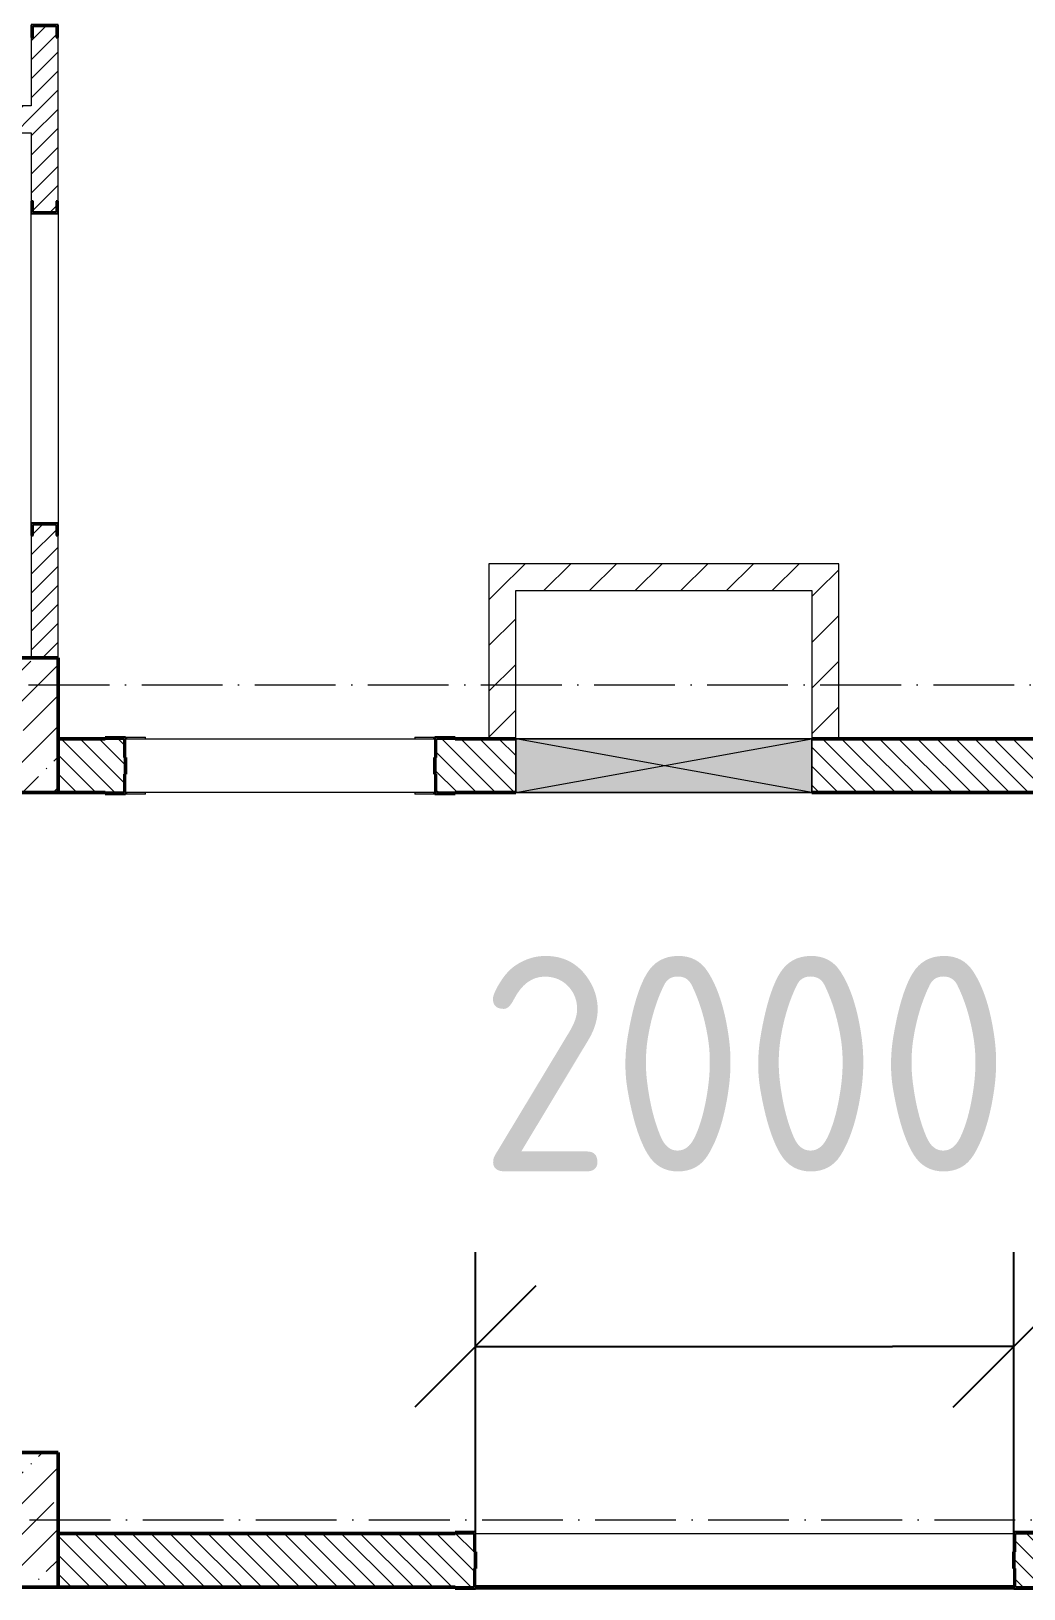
# Model space of a CAD drawing. Header units: millimetres. Extents: x 2294 to 908349, y -83289 to 219220.
# Drawn here: x 90863 to 94550, y 49000 to 54783 of the extents above; entities that cross this region are included whole.
import ezdxf

# ---------------------------------------------------------------- set-up
doc = ezdxf.new("R2010")
doc.units = ezdxf.units.MM
doc.linetypes.add('50_200_ШТРИХ_1Т_ш5_п1_п1_', pattern=[700, 500, -100, 0, -100])
for name, color, linetype, lineweight in [('A-DETL-GENF-OTLN', 7, 'Continuous', 9), ('A-GENM-____-MCUT', 7, 'Continuous', 25), ('A-GENM-____-OTLN', 7, 'Continuous', 9), ('A-GENM-____-OTLN-1', 7, 'Continuous', 25), ('A-GLAZ-____-OTLN', 7, 'Continuous', 9), ('A-WALL-____-MCUT', 7, 'Continuous', 13), ('A-WALL-____-MCUT-2', 7, 'Continuous', 50), ('A-WALL-____-PATT-1', 7, 'Continuous', 9), ('A-WALL-FNSH-MCUT-1', 7, 'Continuous', 9), ('I-WALL-____-OTLN', 7, 'Continuous', 9), ('S-COLS-____-MCUT', 7, 'Continuous', 50), ('S-COLS-____-OTLN', 7, 'Continuous', 9), ('S-GRID-____-OTLN-1', 7, '50_200_ШТРИХ_1Т_ш5_п1_п1_', 9)]:
    doc.layers.add(name, color=color, linetype=linetype, lineweight=lineweight)
doc.styles.add('СПДС', font='isocpeur.ttf', dxfattribs={"width": 0.9})
doc.dimstyles.new('Размера А3', dxfattribs={"dimtxt": 800, "dimasz": 450, "dimexe": 350, "dimexo": 100, "dimgap": 200, "dimtad": 1, "dimdec": 0, "dimrnd": 10, "dimzin": 0, "dimdsep": 46, "dimtxsty": 'СПДС', "dimblk": 'ARROWHEAD_6', "dimcen": 1, "dimclrd": 5, "dimclre": 5, "dimclrt": 5, "dimazin": 0, "dimtfac": 1, "dimtdec": 0, "dimtmove": 2, "dimatfit": 3, "dimfxl": 1, "dimtolj": 1, "dimtzin": 0, "dimarcsym": 0})
pattern_1 = [(45, (-83150, -46181.04), (-114.04925, 114.04925), []), (45, (-83035.95, -46181.04), (-114.04925, 114.04925), [201.613, -40.323, 3.353, -36.97])]
pattern_2 = [(45, (7562.787, 6025.276), (-35.35534, 35.35534), [])]
pattern_3 = [(135, (7562.787, 6025.276), (-35.35534, -35.35534), [])]
pattern_4 = [(45, (-83150, -43231.04), (-114.04925, 114.04925), []), (45, (-83035.95, -43231.04), (-114.04925, 114.04925), [201.613, -40.323, 3.353, -36.97])]
pattern_5 = [(45, (7562.79, 6025.28), (-84.85281, 84.85281), [])]
pattern_6 = [(135, (7562.787, 6025.276), (-35.35534, -35.35534), [])]
pattern_7 = [(45, (7562.79, 6025.28), (-84.85281, 84.85281), [])]

# ---------------------------------------------------------------- blocks, each defined once
blk = doc.blocks.new('BSC_Колонна _Прямоугольная - 500х500-V54-АР1_План отверстий 2 этажа в осях 1-64_Ю-ЯЯ')
at = {"layer": 'S-COLS-____-OTLN'}
h = blk.add_hatch(dxfattribs=at)
h.set_pattern_fill('FP_64', color=256, style=0, pattern_type=2)
h.set_pattern_definition(pattern_1)
h.paths.add_polyline_path([(-250, -250), (250, -250), (250, 250), (-250, 250)], flags=0)
at = {"layer": 'S-COLS-____-MCUT'}
for p, q in [((250, 250), (-250, 250)), ((-250, 250), (-250, -250)), ((250, -250), (250, 250)), ((-250, -250), (250, -250))]:
    blk.add_line(p, q, dxfattribs=at)
blk = doc.blocks.new('BSC_Колонна _Прямоугольная - 500х500-V121-АР1_План отверстий 2 этажа в осях 1-64_Ю-ЯЯ')
at = {"layer": 'S-COLS-____-OTLN'}
h = blk.add_hatch(dxfattribs=at)
h.set_pattern_fill('FP_134', color=256, style=0, pattern_type=2)
h.set_pattern_definition(pattern_4)
h.paths.add_polyline_path([(-250, -250), (250, -250), (250, 250), (-250, 250)], flags=0)
at = {"layer": 'S-COLS-____-MCUT'}
for p, q in [((250, 250), (-250, 250)), ((-250, 250), (-250, -250)), ((250, -250), (250, 250)), ((-250, -250), (250, -250))]:
    blk.add_line(p, q, dxfattribs=at)
blk = doc.blocks.new('154_Стойка_СКБ_Швеллер - СМ-2180_100-28278414-АР1_План отверстий 2 этажа в осях 1-64_Ю-ЯЯ')
at = {"layer": 'A-GENM-____-MCUT'}
for p, q in [((171, 50), (125, 50)), ((125, 50), (125, -50)), ((129.5, 42.4), (171, 42.4)), ((129.5, -42.4), (129.5, 42.4)), ((171, 42.4), (171, 50)), ((125, -50), (171, -50)), ((171, -42.4), (129.5, -42.4)), ((171, -50), (171, -42.4))]:
    blk.add_line(p, q, dxfattribs=at)
blk = doc.blocks.new('154_Стойка_СКБ_Уголок - СМ-2180_200-28268025-АР1_План отверстий 2 этажа в осях 1-64_Ю-ЯЯ')
at = {"layer": 'A-GENM-____-MCUT'}
for p, q in [((125, 156), (125, 81)), ((200, 156), (125, 156)), ((131, 81), (131, 150)), ((131, 150), (200, 150)), ((200, 150), (200, 156)), ((125, 81), (131, 81)), ((131, 19), (125, 19)), ((125, 19), (125, -56)), ((131, -50), (131, 19)), ((125, -56), (200, -56)), ((200, -50), (131, -50)), ((200, -56), (200, -50))]:
    blk.add_line(p, q, dxfattribs=at)
blk = doc.blocks.new('Фахверк_СКБ_Уголок - 200_3550-28267367-АР1_План отверстий 2 этажа в осях 1-64_Ю-ЯЯ')
at = {"layer": 'A-GENM-____-MCUT'}
for p, q in [((200, 156), (125, 156)), ((125, 156), (125, 81)), ((131, 81), (131, 150)), ((131, 150), (200, 150)), ((200, 150), (200, 156)), ((125, 81), (131, 81)), ((131, 19), (125, 19)), ((125, 19), (125, -56)), ((131, -50), (131, 19)), ((125, -56), (200, -56)), ((200, -50), (131, -50)), ((200, -56), (200, -50))]:
    blk.add_line(p, q, dxfattribs=at)
blk = doc.blocks.new('AR_Отверстие прямоугольное _в стене__БезПР - AR_Отверстие прямоугольное _в стене__БезПР-36789527-АР1_План отверстий 2 этажа в осях 1-64_Ю-ЯЯ')
at = {"layer": 'A-GLAZ-____-OTLN'}
blk.add_hatch(color=256, dxfattribs=at).paths.add_polyline_path([(-550, 100), (-550, -100), (550, -100), (550, 100)], flags=0)
at = {"layer": 'A-DETL-GENF-OTLN'}
for p, q in [((-550, -100), (-550, 100)), ((-550, 100), (550, 100)), ((550, 100), (-550, -100)), ((-550, 100), (550, -100)), ((550, 100), (-550, 100)), ((-550, 100), (-550, -100)), ((550, 100), (550, -100)), ((550, -100), (550, 100)), ((550, -100), (-550, -100)), ((-550, -100), (550, -100))]:
    blk.add_line(p, q, dxfattribs=at)
at = {"layer": 'A-GLAZ-____-OTLN'}
blk.add_line((550, 100), (-550, 100), dxfattribs=at)
blk = doc.blocks.new('BSC_Колонна _Прямоугольная - 500х500-V81-АР1_План отверстий 2 этажа в осях 1-64_А-ГГ')
at = {"layer": 'S-COLS-____-OTLN'}
h = blk.add_hatch(dxfattribs=at)
h.set_pattern_fill('FP_110', color=256, style=0, pattern_type=2)
h.set_pattern_definition(pattern_1)
h.paths.add_polyline_path([(-250, -250), (250, -250), (250, 250), (-250, 250)], flags=0)
at = {"layer": 'S-COLS-____-MCUT'}
for p, q in [((250, 250), (-250, 250)), ((-250, 250), (-250, -250)), ((250, -250), (250, 250)), ((-250, -250), (250, -250))]:
    blk.add_line(p, q, dxfattribs=at)
blk = doc.blocks.new('BSC_Колонна _Прямоугольная - 500х500-V125-АР1_План отверстий 2 этажа в осях 1-64_А-ГГ')
at = {"layer": 'S-COLS-____-OTLN'}
h = blk.add_hatch(dxfattribs=at)
h.set_pattern_fill('FP_155', color=256, style=0, pattern_type=2)
h.set_pattern_definition(pattern_4)
h.paths.add_polyline_path([(-250, -250), (250, -250), (250, 250), (-250, 250)], flags=0)
at = {"layer": 'S-COLS-____-MCUT'}
for p, q in [((250, 250), (-250, 250)), ((-250, 250), (-250, -250)), ((250, -250), (250, 250)), ((-250, -250), (250, -250))]:
    blk.add_line(p, q, dxfattribs=at)
blk = doc.blocks.new('154_Стойка_СКБ_Швеллер - СМ-2180_100-28278414-АР1_План отверстий 2 этажа в осях 1-64_А-ГГ')
at = {"layer": 'A-GENM-____-MCUT'}
for p, q in [((171, 50), (125, 50)), ((125, 50), (125, -50)), ((129.5, 42.4), (171, 42.4)), ((129.5, -42.4), (129.5, 42.4)), ((171, 42.4), (171, 50)), ((125, -50), (171, -50)), ((171, -42.4), (129.5, -42.4)), ((171, -50), (171, -42.4))]:
    blk.add_line(p, q, dxfattribs=at)
blk = doc.blocks.new('154_Стойка_СКБ_Уголок - СМ-2180_200-28268025-АР1_План отверстий 2 этажа в осях 1-64_А-ГГ')
at = {"layer": 'A-GENM-____-MCUT'}
for p, q in [((125, 156), (125, 81)), ((200, 156), (125, 156)), ((131, 81), (131, 150)), ((131, 150), (200, 150)), ((200, 150), (200, 156)), ((125, 81), (131, 81)), ((131, 19), (125, 19)), ((125, 19), (125, -56)), ((131, -50), (131, 19)), ((125, -56), (200, -56)), ((200, -50), (131, -50)), ((200, -56), (200, -50))]:
    blk.add_line(p, q, dxfattribs=at)
blk = doc.blocks.new('Стойка_Влож_Уголок_Опорный - Уголок-28213941-АР1_План отверстий 2 этажа в осях 1-64_А-ГГ')
at = {"layer": 'A-GENM-____-OTLN'}
for p, q in [((-212, -6), (-212, 0)), ((0, 0), (0, -6)), ((-212, -75), (-212, -6)), ((-212, -6), (-206, -6)), ((-6, -6), (0, -6)), ((0, -6), (0, -75)), ((-212, -75), (-206, -75)), ((-6, -75), (0, -75))]:
    blk.add_line(p, q, dxfattribs=at)
blk = doc.blocks.new('Фахверк_СКБ_Уголок - 200_3550-28267367-АР1_План отверстий 2 этажа в осях 1-64_А-ГГ')
at = {"layer": 'A-GENM-____-MCUT'}
for p, q in [((200, 156), (125, 156)), ((125, 156), (125, 81)), ((131, 81), (131, 150)), ((131, 150), (200, 150)), ((200, 150), (200, 156)), ((125, 81), (131, 81)), ((131, 19), (125, 19)), ((125, 19), (125, -56)), ((131, -50), (131, 19)), ((125, -56), (200, -56)), ((200, -50), (131, -50)), ((200, -56), (200, -50))]:
    blk.add_line(p, q, dxfattribs=at)
blk = doc.blocks.new('AR_Отверстие прямоугольное _в стене__БезПР - AR_Отверстие прямоугольное _в стене__БезПР-36789527-АР1_План отверстий 2 этажа в осях 1-64_А-ГГ')
at = {"layer": 'A-GLAZ-____-OTLN'}
blk.add_hatch(color=256, dxfattribs=at).paths.add_polyline_path([(-550, 100), (-550, -100), (550, -100), (550, 100)], flags=0)
at = {"layer": 'A-DETL-GENF-OTLN'}
for p, q in [((-550, -100), (-550, 100)), ((-550, 100), (550, 100)), ((550, 100), (-550, -100)), ((-550, 100), (550, -100)), ((550, 100), (-550, 100)), ((-550, 100), (-550, -100)), ((550, 100), (550, -100)), ((550, -100), (550, 100)), ((550, -100), (-550, -100)), ((-550, -100), (550, -100))]:
    blk.add_line(p, q, dxfattribs=at)
at = {"layer": 'A-GLAZ-____-OTLN'}
blk.add_line((550, 100), (-550, 100), dxfattribs=at)
blk = doc.blocks.new('2floor')
at = {"layer": 'A-WALL-____-PATT-1'}
h = blk.add_hatch(dxfattribs=at)
h.set_pattern_fill('FP_5', color=256, style=0, pattern_type=2)
h.set_pattern_definition(pattern_2)
h.paths.add_polyline_path([(90870.4, 52456.3), (90962.8, 52456.3), (90962.8, 52910.3), (90955.2, 52910.3), (90955.2, 52951.8), (90870.4, 52951.8), (90870.4, 52910.3), (90862.8, 52910.3), (90862.8, 52456.3)], flags=0)
h.paths.add_polyline_path([(90870.4, 54110.8), (90955.2, 54110.8), (90955.2, 54152.3), (90962.8, 54152.3), (90962.8, 54760.3), (90955.2, 54760.3), (90955.2, 54801.8), (90870.4, 54801.8), (90870.4, 54760.3), (90862.8, 54760.3), (90862.8, 54152.3), (90870.4, 54152.3)], flags=0)
h.paths.add_polyline_path([(90959.8, 55959.3), (90959.9, 56006.3), (90962.8, 56006.3), (90962.8, 57706.3), (90862.8, 57706.3), (90862.8, 56006.3), (90865.8, 56006.3), (90865.8, 55959.3)], flags=0)
h = blk.add_hatch(dxfattribs=at)
h.set_pattern_fill('FP_5', color=256, style=0, pattern_type=2)
h.set_pattern_definition(pattern_2)
h.paths.add_polyline_path([(90862.8, 54406.3), (90862.8, 54506.3), (88122.8, 54506.3), (88122.8, 54406.3), (90620.1, 54406.3)], flags=0)
h = blk.add_hatch(dxfattribs=at)
h.set_pattern_fill('FP_5', color=256, style=0, pattern_type=2)
h.set_pattern_definition([(45, (7562.787, 6025.276), (-35.35534, 35.35534), [])])
h.paths.add_polyline_path([(90962.8, 52456.3), (90962.8, 52910.3), (90955.2, 52910.3), (90955.2, 52951.8), (90870.4, 52951.8), (90870.4, 52910.3), (90862.8, 52910.3), (90862.8, 52456.3), (90955.2, 52456.3)], flags=0)
h = blk.add_hatch(dxfattribs=at)
h.set_pattern_fill('FP_4', color=256, style=0, pattern_type=2)
h.set_pattern_definition(pattern_5)
h.paths.add_polyline_path([(92562.8, 52706.3), (93862.8, 52706.3), (93862.8, 52806.3), (92562.8, 52806.3)], flags=0)
h = blk.add_hatch(dxfattribs=at)
h.set_pattern_fill('FP_4', color=256, style=0, pattern_type=2)
h.set_pattern_definition(pattern_7)
h.paths.add_polyline_path([(92562.8, 52706.3), (93862.8, 52706.3), (93862.8, 52806.3), (92562.8, 52806.3)], flags=0)
h = blk.add_hatch(dxfattribs=at)
h.set_pattern_fill('FP_4', color=256, style=0, pattern_type=2)
h.set_pattern_definition(pattern_5)
h.paths.add_polyline_path([(92662.8, 52156.3), (92662.8, 52706.3), (92562.8, 52706.3), (92562.8, 52156.3)], flags=0)
h = blk.add_hatch(dxfattribs=at)
h.set_pattern_fill('FP_4', color=256, style=0, pattern_type=2)
h.set_pattern_definition(pattern_7)
h.paths.add_polyline_path([(92662.8, 52156.3), (92662.8, 52706.3), (92562.8, 52706.3), (92562.8, 52156.3)], flags=0)
h = blk.add_hatch(dxfattribs=at)
h.set_pattern_fill('FP_4', color=256, style=0, pattern_type=2)
h.set_pattern_definition(pattern_5)
h.paths.add_polyline_path([(93762.8, 52156.3), (93862.8, 52156.3), (93862.8, 52706.3), (93762.8, 52706.3)], flags=0)
h = blk.add_hatch(dxfattribs=at)
h.set_pattern_fill('FP_4', color=256, style=0, pattern_type=2)
h.set_pattern_definition(pattern_7)
h.paths.add_polyline_path([(93762.8, 52156.3), (93862.8, 52156.3), (93862.8, 52706.3), (93762.8, 52706.3)], flags=0)
h = blk.add_hatch(dxfattribs=at)
h.set_pattern_fill('FP_6', color=256, style=0, pattern_type=2)
h.set_pattern_definition(pattern_3)
h.paths.add_polyline_path([(96312.8, 51956.3), (96312.8, 52156.3), (93762.8, 52156.3), (93762.8, 51956.3), (95922.6, 51956.3)], flags=0)
h.paths.add_polyline_path([(91137.8, 51956.3), (91206.8, 51956.3), (91206.8, 52025.3), (91212.8, 52025.3), (91212.8, 52087.3), (91206.8, 52087.3), (91206.8, 52156.3), (90962.8, 52156.3), (90962.8, 51956.3), (91006.8, 51956.3)], flags=0)
h.paths.add_polyline_path([(92437.8, 51956.3), (92662.8, 51956.3), (92662.8, 52156.3), (92368.8, 52156.3), (92368.8, 52087.3), (92362.8, 52087.3), (92362.8, 52025.3), (92368.8, 52025.3), (92368.8, 51956.3), (92387.6, 51956.3)], flags=0)
h = blk.add_hatch(dxfattribs=at)
h.set_pattern_fill('FP_6', color=256, style=0, pattern_type=2)
h.set_pattern_definition(pattern_6)
h.paths.add_polyline_path([(96312.8, 51956.3), (96312.8, 52156.3), (93762.8, 52156.3), (93762.8, 51956.3), (95922.3, 51956.3)], flags=0)
h.paths.add_polyline_path([(92662.8, 51956.3), (92662.8, 52156.3), (92368.8, 52156.3), (92368.8, 52087.3), (92362.8, 52087.3), (92362.8, 52025.3), (92368.8, 52025.3), (92368.8, 51956.3), (92437.8, 51956.3)], flags=0)
h.paths.add_polyline_path([(91137.8, 51956.3), (91206.8, 51956.3), (91206.8, 52025.3), (91212.8, 52025.3), (91212.8, 52087.3), (91206.8, 52087.3), (91206.8, 52156.3), (90962.8, 52156.3), (90962.8, 51956.3)], flags=0)
h = blk.add_hatch(dxfattribs=at)
h.set_pattern_fill('FP_6', color=256, style=0, pattern_type=2)
h.set_pattern_definition(pattern_3)
h.paths.add_polyline_path([(95922.6, 49006.3), (96312.8, 49006.3), (96312.8, 49206.3), (94518.8, 49206.3), (94518.8, 49137.3), (94512.8, 49137.3), (94512.8, 49075.3), (94518.8, 49075.3), (94518.8, 49006.3), (94587.8, 49006.3)], flags=0)
h.paths.add_polyline_path([(92506.8, 49006.3), (92506.8, 49075.3), (92512.8, 49075.3), (92512.8, 49137.3), (92506.8, 49137.3), (92506.8, 49206.3), (90962.8, 49206.3), (90962.8, 49006.3), (92437.8, 49006.3)], flags=0)
h = blk.add_hatch(dxfattribs=at)
h.set_pattern_fill('FP_6', color=256, style=0, pattern_type=2)
h.set_pattern_definition(pattern_6)
h.paths.add_polyline_path([(95922.3, 49006.3), (96312.8, 49006.3), (96312.8, 49206.3), (94518.8, 49206.3), (94518.8, 49137.3), (94512.8, 49137.3), (94512.8, 49075.3), (94518.8, 49075.3), (94518.8, 49006.3), (94587.8, 49006.3)], flags=0)
h.paths.add_polyline_path([(92387.4, 49006.3), (92506.8, 49006.3), (92506.8, 49075.3), (92512.8, 49075.3), (92512.8, 49137.3), (92506.8, 49137.3), (92506.8, 49206.3), (90962.8, 49206.3), (90962.8, 49006.3)], flags=0)
at = {"layer": 'A-WALL-____-MCUT'}
for p, q in [((91137.8, 52156.3), (90962.8, 52156.3)), ((92662.8, 52156.3), (92437.8, 52156.3)), ((96312.8, 52156.3), (93762.8, 52156.3)), ((91212.8, 52025.3), (91212.8, 52087.3)), ((92362.8, 52087.3), (92362.8, 52025.3)), ((90962.8, 51956.3), (91137.8, 51956.3)), ((92437.8, 51956.3), (92662.8, 51956.3)), ((93762.8, 51956.3), (96312.8, 51956.3)), ((92437.8, 49206.3), (90962.8, 49206.3)), ((92512.8, 49075.3), (92512.8, 49137.3)), ((94512.8, 49137.3), (94512.8, 49075.3)), ((90962.8, 49006.3), (92437.8, 49006.3))]:
    blk.add_line(p, q, dxfattribs=at)
at = {"layer": 'A-WALL-____-MCUT-2'}
for p, q in [((91137.8, 52156.3), (90962.8, 52156.3)), ((92662.8, 52156.3), (92437.8, 52156.3)), ((96312.8, 52156.3), (93762.8, 52156.3)), ((91212.8, 52025.3), (91212.8, 52087.3)), ((92362.8, 52087.3), (92362.8, 52025.3)), ((90962.8, 51956.3), (91137.8, 51956.3)), ((92437.8, 51956.3), (92662.8, 51956.3)), ((93762.8, 51956.3), (96312.8, 51956.3)), ((92437.8, 49206.3), (90962.8, 49206.3)), ((92512.8, 49075.3), (92512.8, 49137.3)), ((94512.8, 49137.3), (94512.8, 49075.3)), ((90962.8, 49006.3), (92437.8, 49006.3))]:
    blk.add_line(p, q, dxfattribs=at)
at = {"layer": 'A-WALL-FNSH-MCUT-1'}
for p, q in [((90862.8, 54760.3), (90862.8, 54506.3)), ((90962.8, 54152.3), (90962.8, 54760.3)), ((90862.8, 54506.3), (88472.8, 54506.3)), ((88022.8, 54406.3), (90862.8, 54406.3)), ((90862.8, 54406.3), (90862.8, 54152.3)), ((90862.8, 52910.3), (90862.8, 52456.3)), ((90862.8, 52910.3), (90862.8, 52456.3)), ((90962.8, 52456.3), (90962.8, 52910.3)), ((90962.8, 52456.3), (90962.8, 52910.3)), ((93862.8, 52806.3), (92562.8, 52806.3)), ((92562.8, 52806.3), (92562.8, 52156.3)), ((93862.8, 52806.3), (92562.8, 52806.3)), ((92562.8, 52806.3), (92562.8, 52156.3)), ((93862.8, 52156.3), (93862.8, 52806.3)), ((93862.8, 52156.3), (93862.8, 52806.3)), ((92662.8, 52706.3), (93762.8, 52706.3)), ((92662.8, 52156.3), (92662.8, 52706.3)), ((92662.8, 52706.3), (93762.8, 52706.3)), ((92662.8, 52156.3), (92662.8, 52706.3)), ((93762.8, 52706.3), (93762.8, 52156.3)), ((93762.8, 52706.3), (93762.8, 52156.3)), ((92662.8, 52156.3), (92662.8, 52156.3)), ((92662.8, 52156.3), (92662.8, 52156.3)), ((93762.8, 52156.3), (93762.8, 52156.3)), ((93762.8, 52156.3), (93762.8, 52156.3))]:
    blk.add_line(p, q, dxfattribs=at)
at = {"layer": 'I-WALL-____-OTLN'}
for p, q in [((90862.8, 52956.3), (90862.8, 54106.3)), ((90962.8, 54106.3), (90962.8, 52956.3)), ((90862.8, 52956.3), (90862.8, 53526.5)), ((90962.8, 53526.5), (90962.8, 52956.3)), ((91212.8, 52156.3), (92362.8, 52156.3)), ((91212.8, 52156.3), (92362.8, 52156.3)), ((92362.8, 51956.3), (91212.8, 51956.3)), ((92362.8, 51956.3), (91212.8, 51956.3)), ((92512.8, 49206.3), (94512.8, 49206.3)), ((92512.8, 49206.3), (94512.8, 49206.3)), ((94512.8, 49006.3), (92512.8, 49006.3)), ((94512.8, 49006.3), (92512.8, 49006.3))]:
    blk.add_line(p, q, dxfattribs=at)
at = {"layer": 'A-GENM-____-OTLN'}
for p, rotation in [((91212.8, 52162.3), 89.99999999999955), ((92362.8, 51950.3), 269.9999999999995)]:
    blk.add_blockref('Стойка_Влож_Уголок_Опорный - Уголок-28213941-АР1_План отверстий 2 этажа в осях 1-64_А-ГГ', p, dxfattribs=dict(at, rotation=rotation))
at = {"layer": 'A-GENM-____-OTLN-1'}
for name, p, rotation in [('154_Стойка_СКБ_Швеллер - СМ-2180_100-28278414-АР1_План отверстий 2 этажа в осях 1-64_Ю-ЯЯ', (90912.8, 54931.3), 270), ('154_Стойка_СКБ_Швеллер - СМ-2180_100-28278414-АР1_План отверстий 2 этажа в осях 1-64_Ю-ЯЯ', (90912.8, 53981.3), 90), ('154_Стойка_СКБ_Швеллер - СМ-2180_100-28278414-АР1_План отверстий 2 этажа в осях 1-64_Ю-ЯЯ', (90912.8, 53081.3), 270), ('154_Стойка_СКБ_Швеллер - СМ-2180_100-28278414-АР1_План отверстий 2 этажа в осях 1-64_А-ГГ', (90912.8, 53081.3), 270), ('154_Стойка_СКБ_Уголок - СМ-2180_200-28268025-АР1_План отверстий 2 этажа в осях 1-64_Ю-ЯЯ', (91337.8, 52106.3), 180), ('154_Стойка_СКБ_Уголок - СМ-2180_200-28268025-АР1_План отверстий 2 этажа в осях 1-64_А-ГГ', (91337.8, 52106.3), 180), ('Фахверк_СКБ_Уголок - 200_3550-28267367-АР1_План отверстий 2 этажа в осях 1-64_Ю-ЯЯ', (92637.8, 49156.3), 180), ('Фахверк_СКБ_Уголок - 200_3550-28267367-АР1_План отверстий 2 этажа в осях 1-64_А-ГГ', (92637.8, 49156.3), 180)]:
    blk.add_blockref(name, p, dxfattribs=dict(at, rotation=rotation))
for name, p in [('154_Стойка_СКБ_Уголок - СМ-2180_200-28268025-АР1_План отверстий 2 этажа в осях 1-64_Ю-ЯЯ', (92237.8, 52006.3)), ('154_Стойка_СКБ_Уголок - СМ-2180_200-28268025-АР1_План отверстий 2 этажа в осях 1-64_А-ГГ', (92237.8, 52006.3)), ('154_Стойка_СКБ_Уголок - СМ-2180_200-28268025-АР1_План отверстий 2 этажа в осях 1-64_Ю-ЯЯ', (94387.8, 49056.3)), ('154_Стойка_СКБ_Уголок - СМ-2180_200-28268025-АР1_План отверстий 2 этажа в осях 1-64_А-ГГ', (94387.8, 49056.3))]:
    blk.add_blockref(name, p, dxfattribs=at)
at = {"layer": 'A-GLAZ-____-OTLN', "rotation": 180}
for name in ['AR_Отверстие прямоугольное _в стене__БезПР - AR_Отверстие прямоугольное _в стене__БезПР-36789527-АР1_План отверстий 2 этажа в осях 1-64_Ю-ЯЯ', 'AR_Отверстие прямоугольное _в стене__БезПР - AR_Отверстие прямоугольное _в стене__БезПР-36789527-АР1_План отверстий 2 этажа в осях 1-64_А-ГГ']:
    blk.add_blockref(name, (93212.8, 52056.3), dxfattribs=at)
at = {"layer": 'S-COLS-____-OTLN'}
for name, p in [('BSC_Колонна _Прямоугольная - 500х500-V54-АР1_План отверстий 2 этажа в осях 1-64_Ю-ЯЯ', (90712.8, 52206.3)), ('BSC_Колонна _Прямоугольная - 500х500-V81-АР1_План отверстий 2 этажа в осях 1-64_А-ГГ', (90712.8, 52206.3)), ('BSC_Колонна _Прямоугольная - 500х500-V121-АР1_План отверстий 2 этажа в осях 1-64_Ю-ЯЯ', (90712.8, 49256.3)), ('BSC_Колонна _Прямоугольная - 500х500-V125-АР1_План отверстий 2 этажа в осях 1-64_А-ГГ', (90712.8, 49256.3))]:
    blk.add_blockref(name, p, dxfattribs=at)
blk = doc.blocks.new('ARROWHEAD_6')
at = {"color": 0, "linetype": 'Continuous'}
for p, q in [((-0.5, -0.5), (0.5, 0.5)), ((0, 0), (-1, 0))]:
    blk.add_line(p, q, dxfattribs=at)
blk = doc.blocks.new('*D2429')
at = {"color": 5, "lineweight": -2, "transparency": 16777216}
for p, q in [((92512.8, 49106.3), (92512.8, 50250)), ((94512.8, 49106.3), (94512.8, 50250)), ((92962.8, 49900), (94062.8, 49900))]:
    blk.add_line(p, q, dxfattribs=at)
at = {"layer": 'Defpoints', "color": 0, "transparency": 16777216}
for p in [(94512.8, 49900), (92512.8, 49006.3), (94512.8, 49006.3)]:
    blk.add_point(p, dxfattribs=at)
at = {"color": 5, "lineweight": -2, "transparency": 16777216, "xscale": 450, "yscale": 450, "zscale": 450, "rotation": 180}
blk.add_blockref('ARROWHEAD_6', (92512.8, 49900), dxfattribs=at)
at = {"color": 5, "lineweight": -2, "transparency": 16777216, "xscale": 450, "yscale": 450, "zscale": 450}
blk.add_blockref('ARROWHEAD_6', (94512.8, 49900), dxfattribs=at)
at = {"color": 5, "transparency": 16777216, "insert": (93512.8, 50950), "char_height": 800, "attachment_point": 5, "style": 'СПДС'}
blk.add_mtext('\\A1;2000', dxfattribs=at)
blk = doc.blocks.new('3osi')
at = {"layer": 'S-GRID-____-OTLN-1', "color": 251, "ltscale": 0.6, "true_color": 0x636466}
for p, q in [((232910.3, 52356.3), (255902.3, 52356.3)), ((240055.8, 49256.3), (269518.1, 49256.3)), ((240055.8, 49256.3), (269518.1, 49256.3))]:
    blk.add_line(p, q, dxfattribs=at)

msp = doc.modelspace()

# ---------------------------------------------------------------- linework, layer by layer
at = {"color": 1, "lineweight": 60}
msp.add_lwpolyline([(92512.8, 49006.3), (94512.8, 49006.3)], dxfattribs=at)

# ---------------------------------------------------------------- block references
for name, p in [('3osi', (-158020.7, 0)), ('2floor', (0, 0))]:
    msp.add_blockref(name, p)

# ---------------------------------------------------------------- dimensions: what is measured, and where the dimension line sits
at = {"color": 5}
dim = msp.add_linear_dim(base=(94512.8, 49900), p1=(92512.8, 49006.3), p2=(94512.8, 49006.3), dimstyle='Размера А3', dxfattribs=at)
dim.commit()
dim.dimension.update_dxf_attribs({"geometry": '*D2429', "text_midpoint": (93512.8, 50950)})

doc.saveas('drawing.dxf')
